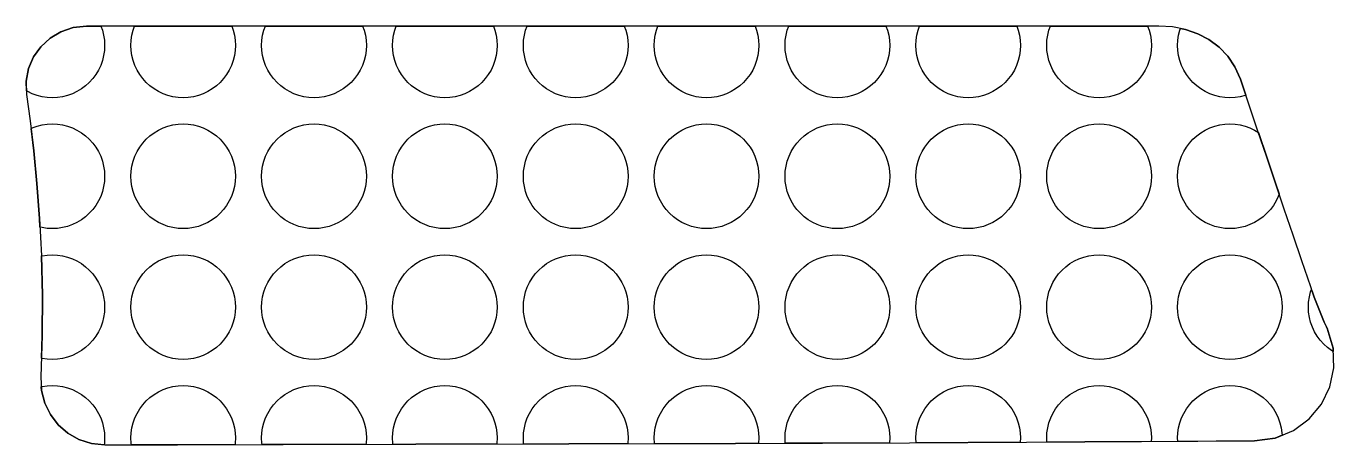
# Model space of a CAD drawing. Header units: millimetres. Extents: x 63 to 185, y -163 to -75.
# Drawn here: x 63.17 to 88.15, y -82.99 to -74.99 of the extents above; entities that cross this region are included whole.
import ezdxf

# ---------------------------------------------------------------- set-up
doc = ezdxf.new("R2010")
doc.units = ezdxf.units.MM
doc.layers.add('background', color=7, linetype='Continuous')
doc.layers.add('outline_1', color=3, linetype='Continuous')

msp = doc.modelspace()

# ---------------------------------------------------------------- linework, layer by layer
at = {"layer": 'background'}
for points in [[(63.166, -76.036), (63.212, -75.794), (63.307, -75.573), (63.446, -75.379), (63.622, -75.217), (63.831, -75.094), (64.066, -75.015), (64.322, -74.986), (64.595, -74.986), (64.623, -75.065), (64.647, -75.16), (64.661, -75.257), (64.666, -75.355), (64.661, -75.453), (64.647, -75.55), (64.623, -75.645), (64.59, -75.738), (64.548, -75.826), (64.497, -75.911), (64.439, -75.989), (64.373, -76.062), (64.3, -76.128), (64.222, -76.186), (64.137, -76.237), (64.049, -76.279), (63.956, -76.312), (63.861, -76.336), (63.764, -76.35), (63.666, -76.355), (63.568, -76.35), (63.471, -76.336), (63.376, -76.312), (63.283, -76.279), (63.195, -76.237), (63.172, -76.224)], [(66.883, -74.986), (67.095, -74.986), (67.123, -75.065), (67.147, -75.16), (67.161, -75.257), (67.166, -75.355), (67.161, -75.453), (67.147, -75.55), (67.123, -75.645), (67.09, -75.738), (67.048, -75.826), (66.997, -75.911), (66.939, -75.989), (66.873, -76.062), (66.8, -76.128), (66.722, -76.186), (66.637, -76.237), (66.549, -76.279), (66.456, -76.312), (66.361, -76.336), (66.264, -76.35), (66.166, -76.355), (66.068, -76.35), (65.971, -76.336), (65.876, -76.312), (65.783, -76.279), (65.695, -76.237), (65.61, -76.186), (65.532, -76.128), (65.459, -76.062), (65.393, -75.989), (65.335, -75.911), (65.284, -75.826), (65.242, -75.738), (65.209, -75.645), (65.185, -75.55), (65.171, -75.453), (65.166, -75.355), (65.171, -75.257), (65.185, -75.16), (65.209, -75.065), (65.237, -74.986)], [(69.444, -74.986), (69.595, -74.986), (69.623, -75.065), (69.647, -75.16), (69.661, -75.257), (69.666, -75.355), (69.661, -75.453), (69.647, -75.55), (69.623, -75.645), (69.59, -75.738), (69.548, -75.826), (69.497, -75.911), (69.439, -75.989), (69.373, -76.062), (69.3, -76.128), (69.222, -76.186), (69.137, -76.237), (69.049, -76.279), (68.956, -76.312), (68.861, -76.336), (68.764, -76.35), (68.666, -76.355), (68.568, -76.35), (68.471, -76.336), (68.376, -76.312), (68.283, -76.279), (68.195, -76.237), (68.11, -76.186), (68.032, -76.128), (67.959, -76.062), (67.893, -75.989), (67.835, -75.911), (67.784, -75.826), (67.742, -75.738), (67.709, -75.645), (67.685, -75.55), (67.671, -75.453), (67.666, -75.355), (67.671, -75.257), (67.685, -75.16), (67.709, -75.065), (67.737, -74.986)], [(72.005, -74.986), (72.095, -74.986), (72.123, -75.065), (72.147, -75.16), (72.161, -75.257), (72.166, -75.355), (72.161, -75.453), (72.147, -75.55), (72.123, -75.645), (72.09, -75.738), (72.048, -75.826), (71.997, -75.911), (71.939, -75.989), (71.873, -76.062), (71.8, -76.128), (71.722, -76.186), (71.637, -76.237), (71.549, -76.279), (71.456, -76.312), (71.361, -76.336), (71.264, -76.35), (71.166, -76.355), (71.068, -76.35), (70.971, -76.336), (70.876, -76.312), (70.783, -76.279), (70.695, -76.237), (70.61, -76.186), (70.532, -76.128), (70.459, -76.062), (70.393, -75.989), (70.335, -75.911), (70.284, -75.826), (70.242, -75.738), (70.209, -75.645), (70.185, -75.55), (70.171, -75.453), (70.166, -75.355), (70.171, -75.257), (70.185, -75.16), (70.209, -75.065), (70.237, -74.986)], [(74.566, -74.986), (74.595, -74.986), (74.623, -75.065), (74.647, -75.16), (74.661, -75.257), (74.666, -75.355), (74.661, -75.453), (74.647, -75.55), (74.623, -75.645), (74.59, -75.738), (74.548, -75.826), (74.497, -75.911), (74.439, -75.989), (74.373, -76.062), (74.3, -76.128), (74.222, -76.186), (74.137, -76.237), (74.049, -76.279), (73.956, -76.312), (73.861, -76.336), (73.764, -76.35), (73.666, -76.355), (73.568, -76.35), (73.471, -76.336), (73.376, -76.312), (73.283, -76.279), (73.195, -76.237), (73.11, -76.186), (73.032, -76.128), (72.959, -76.062), (72.893, -75.989), (72.835, -75.911), (72.784, -75.826), (72.742, -75.738), (72.709, -75.645), (72.685, -75.55), (72.671, -75.453), (72.666, -75.355), (72.671, -75.257), (72.685, -75.16), (72.709, -75.065), (72.737, -74.986)], [(77.095, -74.986), (77.123, -75.065), (77.147, -75.16), (77.161, -75.257), (77.166, -75.355), (77.161, -75.453), (77.147, -75.55), (77.123, -75.645), (77.09, -75.738), (77.048, -75.826), (76.997, -75.911), (76.939, -75.989), (76.873, -76.062), (76.8, -76.128), (76.722, -76.186), (76.637, -76.237), (76.549, -76.279), (76.456, -76.312), (76.361, -76.336), (76.264, -76.35), (76.166, -76.355), (76.068, -76.35), (75.971, -76.336), (75.876, -76.312), (75.783, -76.279), (75.695, -76.237), (75.61, -76.186), (75.532, -76.128), (75.459, -76.062), (75.393, -75.989), (75.335, -75.911), (75.284, -75.826), (75.242, -75.738), (75.209, -75.645), (75.185, -75.55), (75.171, -75.453), (75.166, -75.355), (75.171, -75.257), (75.185, -75.16), (75.209, -75.065), (75.237, -74.986)], [(79.595, -74.986), (79.623, -75.065), (79.647, -75.16), (79.661, -75.257), (79.666, -75.355), (79.661, -75.453), (79.647, -75.55), (79.623, -75.645), (79.59, -75.738), (79.548, -75.826), (79.497, -75.911), (79.439, -75.989), (79.373, -76.062), (79.3, -76.128), (79.222, -76.186), (79.137, -76.237), (79.049, -76.279), (78.956, -76.312), (78.861, -76.336), (78.764, -76.35), (78.666, -76.355), (78.568, -76.35), (78.471, -76.336), (78.376, -76.312), (78.283, -76.279), (78.195, -76.237), (78.11, -76.186), (78.032, -76.128), (77.959, -76.062), (77.893, -75.989), (77.835, -75.911), (77.784, -75.826), (77.742, -75.738), (77.709, -75.645), (77.685, -75.55), (77.671, -75.453), (77.666, -75.355), (77.671, -75.257), (77.685, -75.16), (77.709, -75.065), (77.737, -74.986)], [(82.095, -74.986), (82.123, -75.065), (82.147, -75.16), (82.161, -75.257), (82.166, -75.355), (82.161, -75.453), (82.147, -75.55), (82.123, -75.645), (82.09, -75.738), (82.048, -75.826), (81.997, -75.911), (81.939, -75.989), (81.873, -76.062), (81.8, -76.128), (81.722, -76.186), (81.637, -76.237), (81.549, -76.279), (81.456, -76.312), (81.361, -76.336), (81.264, -76.35), (81.166, -76.355), (81.068, -76.35), (80.971, -76.336), (80.876, -76.312), (80.783, -76.279), (80.695, -76.237), (80.61, -76.186), (80.532, -76.128), (80.459, -76.062), (80.393, -75.989), (80.335, -75.911), (80.284, -75.826), (80.242, -75.738), (80.209, -75.645), (80.185, -75.55), (80.171, -75.453), (80.166, -75.355), (80.171, -75.257), (80.185, -75.16), (80.209, -75.065), (80.237, -74.986)], [(84.595, -74.986), (84.623, -75.065), (84.647, -75.16), (84.661, -75.257), (84.666, -75.355), (84.661, -75.453), (84.647, -75.55), (84.623, -75.645), (84.59, -75.738), (84.548, -75.826), (84.497, -75.911), (84.439, -75.989), (84.373, -76.062), (84.3, -76.128), (84.222, -76.186), (84.137, -76.237), (84.049, -76.279), (83.956, -76.312), (83.861, -76.336), (83.764, -76.35), (83.666, -76.355), (83.568, -76.35), (83.471, -76.336), (83.376, -76.312), (83.283, -76.279), (83.195, -76.237), (83.11, -76.186), (83.032, -76.128), (82.959, -76.062), (82.893, -75.989), (82.835, -75.911), (82.784, -75.826), (82.742, -75.738), (82.709, -75.645), (82.685, -75.55), (82.671, -75.453), (82.666, -75.355), (82.671, -75.257), (82.685, -75.16), (82.709, -75.065), (82.737, -74.986)], [(85.317, -75.05), (85.551, -75.13), (85.767, -75.242), (85.959, -75.386), (86.126, -75.56), (86.263, -75.765), (86.366, -76), (86.47, -76.307), (86.456, -76.312), (86.361, -76.336), (86.264, -76.35), (86.166, -76.355), (86.068, -76.35), (85.971, -76.336), (85.876, -76.312), (85.783, -76.279), (85.695, -76.237), (85.61, -76.186), (85.532, -76.128), (85.459, -76.062), (85.393, -75.989), (85.335, -75.911), (85.284, -75.826), (85.242, -75.738), (85.209, -75.645), (85.185, -75.55), (85.171, -75.453), (85.166, -75.355), (85.171, -75.257), (85.185, -75.16), (85.209, -75.065), (85.221, -75.031)], [(63.421, -78.663), (63.37, -77.99), (63.31, -77.366), (63.26, -76.942), (63.283, -76.931), (63.376, -76.898), (63.471, -76.874), (63.568, -76.86), (63.666, -76.855), (63.764, -76.86), (63.861, -76.874), (63.956, -76.898), (64.049, -76.931), (64.137, -76.973), (64.222, -77.024), (64.3, -77.082), (64.373, -77.148), (64.439, -77.221), (64.497, -77.299), (64.548, -77.384), (64.59, -77.472), (64.623, -77.565), (64.647, -77.66), (64.661, -77.757), (64.666, -77.855), (64.661, -77.953), (64.647, -78.05), (64.623, -78.145), (64.59, -78.238), (64.548, -78.326), (64.497, -78.411), (64.439, -78.489), (64.373, -78.562), (64.3, -78.628), (64.222, -78.686), (64.137, -78.737), (64.049, -78.779), (63.956, -78.812), (63.861, -78.836), (63.764, -78.85), (63.666, -78.855), (63.568, -78.85), (63.471, -78.836), (63.43, -78.825)], [(67.166, -77.855), (67.161, -77.953), (67.147, -78.05), (67.123, -78.145), (67.09, -78.238), (67.048, -78.326), (66.997, -78.411), (66.939, -78.489), (66.873, -78.562), (66.8, -78.628), (66.722, -78.686), (66.637, -78.737), (66.549, -78.779), (66.456, -78.812), (66.361, -78.836), (66.264, -78.85), (66.166, -78.855), (66.068, -78.85), (65.971, -78.836), (65.876, -78.812), (65.783, -78.779), (65.695, -78.737), (65.61, -78.686), (65.532, -78.628), (65.459, -78.562), (65.393, -78.489), (65.335, -78.411), (65.284, -78.326), (65.242, -78.238), (65.209, -78.145), (65.185, -78.05), (65.171, -77.953), (65.166, -77.855), (65.171, -77.757), (65.185, -77.66), (65.209, -77.565), (65.242, -77.472), (65.284, -77.384), (65.335, -77.299), (65.393, -77.221), (65.459, -77.148), (65.532, -77.082), (65.61, -77.024), (65.695, -76.973), (65.783, -76.931), (65.876, -76.898), (65.971, -76.874), (66.068, -76.86), (66.166, -76.855), (66.264, -76.86), (66.361, -76.874), (66.456, -76.898), (66.549, -76.931), (66.637, -76.973), (66.722, -77.024), (66.8, -77.082), (66.873, -77.148), (66.939, -77.221), (66.997, -77.299), (67.048, -77.384), (67.09, -77.472), (67.123, -77.565), (67.147, -77.66), (67.161, -77.757)], [(69.666, -77.855), (69.661, -77.953), (69.647, -78.05), (69.623, -78.145), (69.59, -78.238), (69.548, -78.326), (69.497, -78.411), (69.439, -78.489), (69.373, -78.562), (69.3, -78.628), (69.222, -78.686), (69.137, -78.737), (69.049, -78.779), (68.956, -78.812), (68.861, -78.836), (68.764, -78.85), (68.666, -78.855), (68.568, -78.85), (68.471, -78.836), (68.376, -78.812), (68.283, -78.779), (68.195, -78.737), (68.11, -78.686), (68.032, -78.628), (67.959, -78.562), (67.893, -78.489), (67.835, -78.411), (67.784, -78.326), (67.742, -78.238), (67.709, -78.145), (67.685, -78.05), (67.671, -77.953), (67.666, -77.855), (67.671, -77.757), (67.685, -77.66), (67.709, -77.565), (67.742, -77.472), (67.784, -77.384), (67.835, -77.299), (67.893, -77.221), (67.959, -77.148), (68.032, -77.082), (68.11, -77.024), (68.195, -76.973), (68.283, -76.931), (68.376, -76.898), (68.471, -76.874), (68.568, -76.86), (68.666, -76.855), (68.764, -76.86), (68.861, -76.874), (68.956, -76.898), (69.049, -76.931), (69.137, -76.973), (69.222, -77.024), (69.3, -77.082), (69.373, -77.148), (69.439, -77.221), (69.497, -77.299), (69.548, -77.384), (69.59, -77.472), (69.623, -77.565), (69.647, -77.66), (69.661, -77.757)], [(72.166, -77.855), (72.161, -77.953), (72.147, -78.05), (72.123, -78.145), (72.09, -78.238), (72.048, -78.326), (71.997, -78.411), (71.939, -78.489), (71.873, -78.562), (71.8, -78.628), (71.722, -78.686), (71.637, -78.737), (71.549, -78.779), (71.456, -78.812), (71.361, -78.836), (71.264, -78.85), (71.166, -78.855), (71.068, -78.85), (70.971, -78.836), (70.876, -78.812), (70.783, -78.779), (70.695, -78.737), (70.61, -78.686), (70.532, -78.628), (70.459, -78.562), (70.393, -78.489), (70.335, -78.411), (70.284, -78.326), (70.242, -78.238), (70.209, -78.145), (70.185, -78.05), (70.171, -77.953), (70.166, -77.855), (70.171, -77.757), (70.185, -77.66), (70.209, -77.565), (70.242, -77.472), (70.284, -77.384), (70.335, -77.299), (70.393, -77.221), (70.459, -77.148), (70.532, -77.082), (70.61, -77.024), (70.695, -76.973), (70.783, -76.931), (70.876, -76.898), (70.971, -76.874), (71.068, -76.86), (71.166, -76.855), (71.264, -76.86), (71.361, -76.874), (71.456, -76.898), (71.549, -76.931), (71.637, -76.973), (71.722, -77.024), (71.8, -77.082), (71.873, -77.148), (71.939, -77.221), (71.997, -77.299), (72.048, -77.384), (72.09, -77.472), (72.123, -77.565), (72.147, -77.66), (72.161, -77.757)], [(74.666, -77.855), (74.661, -77.953), (74.647, -78.05), (74.623, -78.145), (74.59, -78.238), (74.548, -78.326), (74.497, -78.411), (74.439, -78.489), (74.373, -78.562), (74.3, -78.628), (74.222, -78.686), (74.137, -78.737), (74.049, -78.779), (73.956, -78.812), (73.861, -78.836), (73.764, -78.85), (73.666, -78.855), (73.568, -78.85), (73.471, -78.836), (73.376, -78.812), (73.283, -78.779), (73.195, -78.737), (73.11, -78.686), (73.032, -78.628), (72.959, -78.562), (72.893, -78.489), (72.835, -78.411), (72.784, -78.326), (72.742, -78.238), (72.709, -78.145), (72.685, -78.05), (72.671, -77.953), (72.666, -77.855), (72.671, -77.757), (72.685, -77.66), (72.709, -77.565), (72.742, -77.472), (72.784, -77.384), (72.835, -77.299), (72.893, -77.221), (72.959, -77.148), (73.032, -77.082), (73.11, -77.024), (73.195, -76.973), (73.283, -76.931), (73.376, -76.898), (73.471, -76.874), (73.568, -76.86), (73.666, -76.855), (73.764, -76.86), (73.861, -76.874), (73.956, -76.898), (74.049, -76.931), (74.137, -76.973), (74.222, -77.024), (74.3, -77.082), (74.373, -77.148), (74.439, -77.221), (74.497, -77.299), (74.548, -77.384), (74.59, -77.472), (74.623, -77.565), (74.647, -77.66), (74.661, -77.757)], [(77.166, -77.855), (77.161, -77.953), (77.147, -78.05), (77.123, -78.145), (77.09, -78.238), (77.048, -78.326), (76.997, -78.411), (76.939, -78.489), (76.873, -78.562), (76.8, -78.628), (76.722, -78.686), (76.637, -78.737), (76.549, -78.779), (76.456, -78.812), (76.361, -78.836), (76.264, -78.85), (76.166, -78.855), (76.068, -78.85), (75.971, -78.836), (75.876, -78.812), (75.783, -78.779), (75.695, -78.737), (75.61, -78.686), (75.532, -78.628), (75.459, -78.562), (75.393, -78.489), (75.335, -78.411), (75.284, -78.326), (75.242, -78.238), (75.209, -78.145), (75.185, -78.05), (75.171, -77.953), (75.166, -77.855), (75.171, -77.757), (75.185, -77.66), (75.209, -77.565), (75.242, -77.472), (75.284, -77.384), (75.335, -77.299), (75.393, -77.221), (75.459, -77.148), (75.532, -77.082), (75.61, -77.024), (75.695, -76.973), (75.783, -76.931), (75.876, -76.898), (75.971, -76.874), (76.068, -76.86), (76.166, -76.855), (76.264, -76.86), (76.361, -76.874), (76.456, -76.898), (76.549, -76.931), (76.637, -76.973), (76.722, -77.024), (76.8, -77.082), (76.873, -77.148), (76.939, -77.221), (76.997, -77.299), (77.048, -77.384), (77.09, -77.472), (77.123, -77.565), (77.147, -77.66), (77.161, -77.757)], [(79.666, -77.855), (79.661, -77.953), (79.647, -78.05), (79.623, -78.145), (79.59, -78.238), (79.548, -78.326), (79.497, -78.411), (79.439, -78.489), (79.373, -78.562), (79.3, -78.628), (79.222, -78.686), (79.137, -78.737), (79.049, -78.779), (78.956, -78.812), (78.861, -78.836), (78.764, -78.85), (78.666, -78.855), (78.568, -78.85), (78.471, -78.836), (78.376, -78.812), (78.283, -78.779), (78.195, -78.737), (78.11, -78.686), (78.032, -78.628), (77.959, -78.562), (77.893, -78.489), (77.835, -78.411), (77.784, -78.326), (77.742, -78.238), (77.709, -78.145), (77.685, -78.05), (77.671, -77.953), (77.666, -77.855), (77.671, -77.757), (77.685, -77.66), (77.709, -77.565), (77.742, -77.472), (77.784, -77.384), (77.835, -77.299), (77.893, -77.221), (77.959, -77.148), (78.032, -77.082), (78.11, -77.024), (78.195, -76.973), (78.283, -76.931), (78.376, -76.898), (78.471, -76.874), (78.568, -76.86), (78.666, -76.855), (78.764, -76.86), (78.861, -76.874), (78.956, -76.898), (79.049, -76.931), (79.137, -76.973), (79.222, -77.024), (79.3, -77.082), (79.373, -77.148), (79.439, -77.221), (79.497, -77.299), (79.548, -77.384), (79.59, -77.472), (79.623, -77.565), (79.647, -77.66), (79.661, -77.757)], [(82.166, -77.855), (82.161, -77.953), (82.147, -78.05), (82.123, -78.145), (82.09, -78.238), (82.048, -78.326), (81.997, -78.411), (81.939, -78.489), (81.873, -78.562), (81.8, -78.628), (81.722, -78.686), (81.637, -78.737), (81.549, -78.779), (81.456, -78.812), (81.361, -78.836), (81.264, -78.85), (81.166, -78.855), (81.068, -78.85), (80.971, -78.836), (80.876, -78.812), (80.783, -78.779), (80.695, -78.737), (80.61, -78.686), (80.532, -78.628), (80.459, -78.562), (80.393, -78.489), (80.335, -78.411), (80.284, -78.326), (80.242, -78.238), (80.209, -78.145), (80.185, -78.05), (80.171, -77.953), (80.166, -77.855), (80.171, -77.757), (80.185, -77.66), (80.209, -77.565), (80.242, -77.472), (80.284, -77.384), (80.335, -77.299), (80.393, -77.221), (80.459, -77.148), (80.532, -77.082), (80.61, -77.024), (80.695, -76.973), (80.783, -76.931), (80.876, -76.898), (80.971, -76.874), (81.068, -76.86), (81.166, -76.855), (81.264, -76.86), (81.361, -76.874), (81.456, -76.898), (81.549, -76.931), (81.637, -76.973), (81.722, -77.024), (81.8, -77.082), (81.873, -77.148), (81.939, -77.221), (81.997, -77.299), (82.048, -77.384), (82.09, -77.472), (82.123, -77.565), (82.147, -77.66), (82.161, -77.757)], [(84.666, -77.855), (84.661, -77.953), (84.647, -78.05), (84.623, -78.145), (84.59, -78.238), (84.548, -78.326), (84.497, -78.411), (84.439, -78.489), (84.373, -78.562), (84.3, -78.628), (84.222, -78.686), (84.137, -78.737), (84.049, -78.779), (83.956, -78.812), (83.861, -78.836), (83.764, -78.85), (83.666, -78.855), (83.568, -78.85), (83.471, -78.836), (83.376, -78.812), (83.283, -78.779), (83.195, -78.737), (83.11, -78.686), (83.032, -78.628), (82.959, -78.562), (82.893, -78.489), (82.835, -78.411), (82.784, -78.326), (82.742, -78.238), (82.709, -78.145), (82.685, -78.05), (82.671, -77.953), (82.666, -77.855), (82.671, -77.757), (82.685, -77.66), (82.709, -77.565), (82.742, -77.472), (82.784, -77.384), (82.835, -77.299), (82.893, -77.221), (82.959, -77.148), (83.032, -77.082), (83.11, -77.024), (83.195, -76.973), (83.283, -76.931), (83.376, -76.898), (83.471, -76.874), (83.568, -76.86), (83.666, -76.855), (83.764, -76.86), (83.861, -76.874), (83.956, -76.898), (84.049, -76.931), (84.137, -76.973), (84.222, -77.024), (84.3, -77.082), (84.373, -77.148), (84.439, -77.221), (84.497, -77.299), (84.548, -77.384), (84.59, -77.472), (84.623, -77.565), (84.647, -77.66), (84.661, -77.757)], [(86.87, -77.488), (87.038, -77.984), (87.107, -78.189), (87.09, -78.238), (87.048, -78.326), (86.997, -78.411), (86.939, -78.489), (86.873, -78.562), (86.8, -78.628), (86.722, -78.686), (86.637, -78.737), (86.549, -78.779), (86.456, -78.812), (86.361, -78.836), (86.264, -78.85), (86.166, -78.855), (86.068, -78.85), (85.971, -78.836), (85.876, -78.812), (85.783, -78.779), (85.695, -78.737), (85.61, -78.686), (85.532, -78.628), (85.459, -78.562), (85.393, -78.489), (85.335, -78.411), (85.284, -78.326), (85.242, -78.238), (85.209, -78.145), (85.185, -78.05), (85.171, -77.953), (85.166, -77.855), (85.171, -77.757), (85.185, -77.66), (85.209, -77.565), (85.242, -77.472), (85.284, -77.384), (85.335, -77.299), (85.393, -77.221), (85.459, -77.148), (85.532, -77.082), (85.61, -77.024), (85.695, -76.973), (85.783, -76.931), (85.876, -76.898), (85.971, -76.874), (86.068, -76.86), (86.166, -76.855), (86.264, -76.86), (86.361, -76.874), (86.456, -76.898), (86.549, -76.931), (86.637, -76.973), (86.71, -77.017)], [(63.475, -80.896), (63.477, -80.123), (63.458, -79.377), (63.471, -79.374), (63.568, -79.36), (63.666, -79.355), (63.764, -79.36), (63.861, -79.374), (63.956, -79.398), (64.049, -79.431), (64.137, -79.473), (64.222, -79.524), (64.3, -79.582), (64.373, -79.648), (64.439, -79.721), (64.497, -79.799), (64.548, -79.884), (64.59, -79.972), (64.623, -80.065), (64.647, -80.16), (64.661, -80.257), (64.666, -80.355), (64.661, -80.453), (64.647, -80.55), (64.623, -80.645), (64.59, -80.738), (64.548, -80.826), (64.497, -80.911), (64.439, -80.989), (64.373, -81.062), (64.3, -81.128), (64.222, -81.186), (64.137, -81.237), (64.049, -81.279), (63.956, -81.312), (63.861, -81.336), (63.764, -81.35), (63.666, -81.355), (63.568, -81.35), (63.471, -81.336), (63.459, -81.333)], [(67.166, -80.355), (67.161, -80.453), (67.147, -80.55), (67.123, -80.645), (67.09, -80.738), (67.048, -80.826), (66.997, -80.911), (66.939, -80.989), (66.873, -81.062), (66.8, -81.128), (66.722, -81.186), (66.637, -81.237), (66.549, -81.279), (66.456, -81.312), (66.361, -81.336), (66.264, -81.35), (66.166, -81.355), (66.068, -81.35), (65.971, -81.336), (65.876, -81.312), (65.783, -81.279), (65.695, -81.237), (65.61, -81.186), (65.532, -81.128), (65.459, -81.062), (65.393, -80.989), (65.335, -80.911), (65.284, -80.826), (65.242, -80.738), (65.209, -80.645), (65.185, -80.55), (65.171, -80.453), (65.166, -80.355), (65.171, -80.257), (65.185, -80.16), (65.209, -80.065), (65.242, -79.972), (65.284, -79.884), (65.335, -79.799), (65.393, -79.721), (65.459, -79.648), (65.532, -79.582), (65.61, -79.524), (65.695, -79.473), (65.783, -79.431), (65.876, -79.398), (65.971, -79.374), (66.068, -79.36), (66.166, -79.355), (66.264, -79.36), (66.361, -79.374), (66.456, -79.398), (66.549, -79.431), (66.637, -79.473), (66.722, -79.524), (66.8, -79.582), (66.873, -79.648), (66.939, -79.721), (66.997, -79.799), (67.048, -79.884), (67.09, -79.972), (67.123, -80.065), (67.147, -80.16), (67.161, -80.257)], [(69.666, -80.355), (69.661, -80.453), (69.647, -80.55), (69.623, -80.645), (69.59, -80.738), (69.548, -80.826), (69.497, -80.911), (69.439, -80.989), (69.373, -81.062), (69.3, -81.128), (69.222, -81.186), (69.137, -81.237), (69.049, -81.279), (68.956, -81.312), (68.861, -81.336), (68.764, -81.35), (68.666, -81.355), (68.568, -81.35), (68.471, -81.336), (68.376, -81.312), (68.283, -81.279), (68.195, -81.237), (68.11, -81.186), (68.032, -81.128), (67.959, -81.062), (67.893, -80.989), (67.835, -80.911), (67.784, -80.826), (67.742, -80.738), (67.709, -80.645), (67.685, -80.55), (67.671, -80.453), (67.666, -80.355), (67.671, -80.257), (67.685, -80.16), (67.709, -80.065), (67.742, -79.972), (67.784, -79.884), (67.835, -79.799), (67.893, -79.721), (67.959, -79.648), (68.032, -79.582), (68.11, -79.524), (68.195, -79.473), (68.283, -79.431), (68.376, -79.398), (68.471, -79.374), (68.568, -79.36), (68.666, -79.355), (68.764, -79.36), (68.861, -79.374), (68.956, -79.398), (69.049, -79.431), (69.137, -79.473), (69.222, -79.524), (69.3, -79.582), (69.373, -79.648), (69.439, -79.721), (69.497, -79.799), (69.548, -79.884), (69.59, -79.972), (69.623, -80.065), (69.647, -80.16), (69.661, -80.257)], [(72.166, -80.355), (72.161, -80.453), (72.147, -80.55), (72.123, -80.645), (72.09, -80.738), (72.048, -80.826), (71.997, -80.911), (71.939, -80.989), (71.873, -81.062), (71.8, -81.128), (71.722, -81.186), (71.637, -81.237), (71.549, -81.279), (71.456, -81.312), (71.361, -81.336), (71.264, -81.35), (71.166, -81.355), (71.068, -81.35), (70.971, -81.336), (70.876, -81.312), (70.783, -81.279), (70.695, -81.237), (70.61, -81.186), (70.532, -81.128), (70.459, -81.062), (70.393, -80.989), (70.335, -80.911), (70.284, -80.826), (70.242, -80.738), (70.209, -80.645), (70.185, -80.55), (70.171, -80.453), (70.166, -80.355), (70.171, -80.257), (70.185, -80.16), (70.209, -80.065), (70.242, -79.972), (70.284, -79.884), (70.335, -79.799), (70.393, -79.721), (70.459, -79.648), (70.532, -79.582), (70.61, -79.524), (70.695, -79.473), (70.783, -79.431), (70.876, -79.398), (70.971, -79.374), (71.068, -79.36), (71.166, -79.355), (71.264, -79.36), (71.361, -79.374), (71.456, -79.398), (71.549, -79.431), (71.637, -79.473), (71.722, -79.524), (71.8, -79.582), (71.873, -79.648), (71.939, -79.721), (71.997, -79.799), (72.048, -79.884), (72.09, -79.972), (72.123, -80.065), (72.147, -80.16), (72.161, -80.257)], [(74.666, -80.355), (74.661, -80.453), (74.647, -80.55), (74.623, -80.645), (74.59, -80.738), (74.548, -80.826), (74.497, -80.911), (74.439, -80.989), (74.373, -81.062), (74.3, -81.128), (74.222, -81.186), (74.137, -81.237), (74.049, -81.279), (73.956, -81.312), (73.861, -81.336), (73.764, -81.35), (73.666, -81.355), (73.568, -81.35), (73.471, -81.336), (73.376, -81.312), (73.283, -81.279), (73.195, -81.237), (73.11, -81.186), (73.032, -81.128), (72.959, -81.062), (72.893, -80.989), (72.835, -80.911), (72.784, -80.826), (72.742, -80.738), (72.709, -80.645), (72.685, -80.55), (72.671, -80.453), (72.666, -80.355), (72.671, -80.257), (72.685, -80.16), (72.709, -80.065), (72.742, -79.972), (72.784, -79.884), (72.835, -79.799), (72.893, -79.721), (72.959, -79.648), (73.032, -79.582), (73.11, -79.524), (73.195, -79.473), (73.283, -79.431), (73.376, -79.398), (73.471, -79.374), (73.568, -79.36), (73.666, -79.355), (73.764, -79.36), (73.861, -79.374), (73.956, -79.398), (74.049, -79.431), (74.137, -79.473), (74.222, -79.524), (74.3, -79.582), (74.373, -79.648), (74.439, -79.721), (74.497, -79.799), (74.548, -79.884), (74.59, -79.972), (74.623, -80.065), (74.647, -80.16), (74.661, -80.257)], [(77.166, -80.355), (77.161, -80.453), (77.147, -80.55), (77.123, -80.645), (77.09, -80.738), (77.048, -80.826), (76.997, -80.911), (76.939, -80.989), (76.873, -81.062), (76.8, -81.128), (76.722, -81.186), (76.637, -81.237), (76.549, -81.279), (76.456, -81.312), (76.361, -81.336), (76.264, -81.35), (76.166, -81.355), (76.068, -81.35), (75.971, -81.336), (75.876, -81.312), (75.783, -81.279), (75.695, -81.237), (75.61, -81.186), (75.532, -81.128), (75.459, -81.062), (75.393, -80.989), (75.335, -80.911), (75.284, -80.826), (75.242, -80.738), (75.209, -80.645), (75.185, -80.55), (75.171, -80.453), (75.166, -80.355), (75.171, -80.257), (75.185, -80.16), (75.209, -80.065), (75.242, -79.972), (75.284, -79.884), (75.335, -79.799), (75.393, -79.721), (75.459, -79.648), (75.532, -79.582), (75.61, -79.524), (75.695, -79.473), (75.783, -79.431), (75.876, -79.398), (75.971, -79.374), (76.068, -79.36), (76.166, -79.355), (76.264, -79.36), (76.361, -79.374), (76.456, -79.398), (76.549, -79.431), (76.637, -79.473), (76.722, -79.524), (76.8, -79.582), (76.873, -79.648), (76.939, -79.721), (76.997, -79.799), (77.048, -79.884), (77.09, -79.972), (77.123, -80.065), (77.147, -80.16), (77.161, -80.257)], [(79.666, -80.355), (79.661, -80.453), (79.647, -80.55), (79.623, -80.645), (79.59, -80.738), (79.548, -80.826), (79.497, -80.911), (79.439, -80.989), (79.373, -81.062), (79.3, -81.128), (79.222, -81.186), (79.137, -81.237), (79.049, -81.279), (78.956, -81.312), (78.861, -81.336), (78.764, -81.35), (78.666, -81.355), (78.568, -81.35), (78.471, -81.336), (78.376, -81.312), (78.283, -81.279), (78.195, -81.237), (78.11, -81.186), (78.032, -81.128), (77.959, -81.062), (77.893, -80.989), (77.835, -80.911), (77.784, -80.826), (77.742, -80.738), (77.709, -80.645), (77.685, -80.55), (77.671, -80.453), (77.666, -80.355), (77.671, -80.257), (77.685, -80.16), (77.709, -80.065), (77.742, -79.972), (77.784, -79.884), (77.835, -79.799), (77.893, -79.721), (77.959, -79.648), (78.032, -79.582), (78.11, -79.524), (78.195, -79.473), (78.283, -79.431), (78.376, -79.398), (78.471, -79.374), (78.568, -79.36), (78.666, -79.355), (78.764, -79.36), (78.861, -79.374), (78.956, -79.398), (79.049, -79.431), (79.137, -79.473), (79.222, -79.524), (79.3, -79.582), (79.373, -79.648), (79.439, -79.721), (79.497, -79.799), (79.548, -79.884), (79.59, -79.972), (79.623, -80.065), (79.647, -80.16), (79.661, -80.257)], [(82.166, -80.355), (82.161, -80.453), (82.147, -80.55), (82.123, -80.645), (82.09, -80.738), (82.048, -80.826), (81.997, -80.911), (81.939, -80.989), (81.873, -81.062), (81.8, -81.128), (81.722, -81.186), (81.637, -81.237), (81.549, -81.279), (81.456, -81.312), (81.361, -81.336), (81.264, -81.35), (81.166, -81.355), (81.068, -81.35), (80.971, -81.336), (80.876, -81.312), (80.783, -81.279), (80.695, -81.237), (80.61, -81.186), (80.532, -81.128), (80.459, -81.062), (80.393, -80.989), (80.335, -80.911), (80.284, -80.826), (80.242, -80.738), (80.209, -80.645), (80.185, -80.55), (80.171, -80.453), (80.166, -80.355), (80.171, -80.257), (80.185, -80.16), (80.209, -80.065), (80.242, -79.972), (80.284, -79.884), (80.335, -79.799), (80.393, -79.721), (80.459, -79.648), (80.532, -79.582), (80.61, -79.524), (80.695, -79.473), (80.783, -79.431), (80.876, -79.398), (80.971, -79.374), (81.068, -79.36), (81.166, -79.355), (81.264, -79.36), (81.361, -79.374), (81.456, -79.398), (81.549, -79.431), (81.637, -79.473), (81.722, -79.524), (81.8, -79.582), (81.873, -79.648), (81.939, -79.721), (81.997, -79.799), (82.048, -79.884), (82.09, -79.972), (82.123, -80.065), (82.147, -80.16), (82.161, -80.257)], [(84.666, -80.355), (84.661, -80.453), (84.647, -80.55), (84.623, -80.645), (84.59, -80.738), (84.548, -80.826), (84.497, -80.911), (84.439, -80.989), (84.373, -81.062), (84.3, -81.128), (84.222, -81.186), (84.137, -81.237), (84.049, -81.279), (83.956, -81.312), (83.861, -81.336), (83.764, -81.35), (83.666, -81.355), (83.568, -81.35), (83.471, -81.336), (83.376, -81.312), (83.283, -81.279), (83.195, -81.237), (83.11, -81.186), (83.032, -81.128), (82.959, -81.062), (82.893, -80.989), (82.835, -80.911), (82.784, -80.826), (82.742, -80.738), (82.709, -80.645), (82.685, -80.55), (82.671, -80.453), (82.666, -80.355), (82.671, -80.257), (82.685, -80.16), (82.709, -80.065), (82.742, -79.972), (82.784, -79.884), (82.835, -79.799), (82.893, -79.721), (82.959, -79.648), (83.032, -79.582), (83.11, -79.524), (83.195, -79.473), (83.283, -79.431), (83.376, -79.398), (83.471, -79.374), (83.568, -79.36), (83.666, -79.355), (83.764, -79.36), (83.861, -79.374), (83.956, -79.398), (84.049, -79.431), (84.137, -79.473), (84.222, -79.524), (84.3, -79.582), (84.373, -79.648), (84.439, -79.721), (84.497, -79.799), (84.548, -79.884), (84.59, -79.972), (84.623, -80.065), (84.647, -80.16), (84.661, -80.257)], [(87.166, -80.355), (87.161, -80.453), (87.147, -80.55), (87.123, -80.645), (87.09, -80.738), (87.048, -80.826), (86.997, -80.911), (86.939, -80.989), (86.873, -81.062), (86.8, -81.128), (86.722, -81.186), (86.637, -81.237), (86.549, -81.279), (86.456, -81.312), (86.361, -81.336), (86.264, -81.35), (86.166, -81.355), (86.068, -81.35), (85.971, -81.336), (85.876, -81.312), (85.783, -81.279), (85.695, -81.237), (85.61, -81.186), (85.532, -81.128), (85.459, -81.062), (85.393, -80.989), (85.335, -80.911), (85.284, -80.826), (85.242, -80.738), (85.209, -80.645), (85.185, -80.55), (85.171, -80.453), (85.166, -80.355), (85.171, -80.257), (85.185, -80.16), (85.209, -80.065), (85.242, -79.972), (85.284, -79.884), (85.335, -79.799), (85.393, -79.721), (85.459, -79.648), (85.532, -79.582), (85.61, -79.524), (85.695, -79.473), (85.783, -79.431), (85.876, -79.398), (85.971, -79.374), (86.068, -79.36), (86.166, -79.355), (86.264, -79.36), (86.361, -79.374), (86.456, -79.398), (86.549, -79.431), (86.637, -79.473), (86.722, -79.524), (86.8, -79.582), (86.873, -79.648), (86.939, -79.721), (86.997, -79.799), (87.048, -79.884), (87.09, -79.972), (87.123, -80.065), (87.147, -80.16), (87.161, -80.257)], [(87.779, -80.163), (87.815, -80.259), (87.852, -80.355), (87.89, -80.45), (87.93, -80.545), (87.97, -80.639), (88.012, -80.733), (88.013, -80.736), (88.014, -80.739), (88.016, -80.741), (88.017, -80.744), (88.018, -80.747), (88.019, -80.75), (88.021, -80.752), (88.022, -80.755), (88.138, -81.137), (88.141, -81.205), (88.11, -81.186), (88.032, -81.128), (87.959, -81.062), (87.893, -80.989), (87.835, -80.911), (87.784, -80.826), (87.742, -80.738), (87.709, -80.645), (87.685, -80.55), (87.671, -80.453), (87.666, -80.355), (87.671, -80.257), (87.685, -80.16), (87.709, -80.065), (87.727, -80.015), (87.745, -80.067)], [(64.413, -82.959), (64.175, -82.883), (63.962, -82.761), (63.779, -82.602), (63.63, -82.409), (63.522, -82.188), (63.458, -81.946), (63.455, -81.878), (63.471, -81.874), (63.568, -81.86), (63.666, -81.855), (63.764, -81.86), (63.861, -81.874), (63.956, -81.898), (64.049, -81.931), (64.137, -81.973), (64.222, -82.024), (64.3, -82.082), (64.373, -82.148), (64.439, -82.221), (64.497, -82.299), (64.548, -82.384), (64.59, -82.472), (64.623, -82.565), (64.647, -82.66), (64.661, -82.757), (64.666, -82.855), (64.661, -82.953), (64.656, -82.985)], [(66.058, -82.984), (65.176, -82.985), (65.171, -82.953), (65.166, -82.855), (65.171, -82.757), (65.185, -82.66), (65.209, -82.565), (65.242, -82.472), (65.284, -82.384), (65.335, -82.299), (65.393, -82.221), (65.459, -82.148), (65.532, -82.082), (65.61, -82.024), (65.695, -81.973), (65.783, -81.931), (65.876, -81.898), (65.971, -81.874), (66.068, -81.86), (66.166, -81.855), (66.264, -81.86), (66.361, -81.874), (66.456, -81.898), (66.549, -81.931), (66.637, -81.973), (66.722, -82.024), (66.8, -82.082), (66.873, -82.148), (66.939, -82.221), (66.997, -82.299), (67.048, -82.384), (67.09, -82.472), (67.123, -82.565), (67.147, -82.66), (67.161, -82.757), (67.166, -82.855), (67.161, -82.953), (67.157, -82.982)], [(68.08, -82.981), (67.675, -82.981), (67.671, -82.953), (67.666, -82.855), (67.671, -82.757), (67.685, -82.66), (67.709, -82.565), (67.742, -82.472), (67.784, -82.384), (67.835, -82.299), (67.893, -82.221), (67.959, -82.148), (68.032, -82.082), (68.11, -82.024), (68.195, -81.973), (68.283, -81.931), (68.376, -81.898), (68.471, -81.874), (68.568, -81.86), (68.666, -81.855), (68.764, -81.86), (68.861, -81.874), (68.956, -81.898), (69.049, -81.931), (69.137, -81.973), (69.222, -82.024), (69.3, -82.082), (69.373, -82.148), (69.439, -82.221), (69.497, -82.299), (69.548, -82.384), (69.59, -82.472), (69.623, -82.565), (69.647, -82.66), (69.661, -82.757), (69.666, -82.855), (69.661, -82.953), (69.657, -82.978)], [(70.613, -82.976), (70.174, -82.977), (70.171, -82.953), (70.166, -82.855), (70.171, -82.757), (70.185, -82.66), (70.209, -82.565), (70.242, -82.472), (70.284, -82.384), (70.335, -82.299), (70.393, -82.221), (70.459, -82.148), (70.532, -82.082), (70.61, -82.024), (70.695, -81.973), (70.783, -81.931), (70.876, -81.898), (70.971, -81.874), (71.068, -81.86), (71.166, -81.855), (71.264, -81.86), (71.361, -81.874), (71.456, -81.898), (71.549, -81.931), (71.637, -81.973), (71.722, -82.024), (71.8, -82.082), (71.873, -82.148), (71.939, -82.221), (71.997, -82.299), (72.048, -82.384), (72.09, -82.472), (72.123, -82.565), (72.147, -82.66), (72.161, -82.757), (72.166, -82.855), (72.161, -82.953), (72.158, -82.972)], [(73.533, -82.969), (72.673, -82.971), (72.671, -82.953), (72.666, -82.855), (72.671, -82.757), (72.685, -82.66), (72.709, -82.565), (72.742, -82.472), (72.784, -82.384), (72.835, -82.299), (72.893, -82.221), (72.959, -82.148), (73.032, -82.082), (73.11, -82.024), (73.195, -81.973), (73.283, -81.931), (73.376, -81.898), (73.471, -81.874), (73.568, -81.86), (73.666, -81.855), (73.764, -81.86), (73.861, -81.874), (73.956, -81.898), (74.049, -81.931), (74.137, -81.973), (74.222, -82.024), (74.3, -82.082), (74.373, -82.148), (74.439, -82.221), (74.497, -82.299), (74.548, -82.384), (74.59, -82.472), (74.623, -82.565), (74.647, -82.66), (74.661, -82.757), (74.666, -82.855), (74.661, -82.953), (74.659, -82.965)], [(76.719, -82.959), (75.172, -82.964), (75.171, -82.953), (75.166, -82.855), (75.171, -82.757), (75.185, -82.66), (75.209, -82.565), (75.242, -82.472), (75.284, -82.384), (75.335, -82.299), (75.393, -82.221), (75.459, -82.148), (75.532, -82.082), (75.61, -82.024), (75.695, -81.973), (75.783, -81.931), (75.876, -81.898), (75.971, -81.874), (76.068, -81.86), (76.166, -81.855), (76.264, -81.86), (76.361, -81.874), (76.456, -81.898), (76.549, -81.931), (76.637, -81.973), (76.722, -82.024), (76.8, -82.082), (76.873, -82.148), (76.939, -82.221), (76.997, -82.299), (77.048, -82.384), (77.09, -82.472), (77.123, -82.565), (77.147, -82.66), (77.161, -82.757), (77.166, -82.855), (77.161, -82.953), (77.161, -82.958)], [(77.671, -82.956), (77.671, -82.953), (77.666, -82.855), (77.671, -82.757), (77.685, -82.66), (77.709, -82.565), (77.742, -82.472), (77.784, -82.384), (77.835, -82.299), (77.893, -82.221), (77.959, -82.148), (78.032, -82.082), (78.11, -82.024), (78.195, -81.973), (78.283, -81.931), (78.376, -81.898), (78.471, -81.874), (78.568, -81.86), (78.666, -81.855), (78.764, -81.86), (78.861, -81.874), (78.956, -81.898), (79.049, -81.931), (79.137, -81.973), (79.222, -82.024), (79.3, -82.082), (79.373, -82.148), (79.439, -82.221), (79.497, -82.299), (79.548, -82.384), (79.59, -82.472), (79.623, -82.565), (79.647, -82.66), (79.661, -82.757), (79.666, -82.855), (79.661, -82.948)], [(80.17, -82.946), (80.166, -82.855), (80.171, -82.757), (80.185, -82.66), (80.209, -82.565), (80.242, -82.472), (80.284, -82.384), (80.335, -82.299), (80.393, -82.221), (80.459, -82.148), (80.532, -82.082), (80.61, -82.024), (80.695, -81.973), (80.783, -81.931), (80.876, -81.898), (80.971, -81.874), (81.068, -81.86), (81.166, -81.855), (81.264, -81.86), (81.361, -81.874), (81.456, -81.898), (81.549, -81.931), (81.637, -81.973), (81.722, -82.024), (81.8, -82.082), (81.873, -82.148), (81.939, -82.221), (81.997, -82.299), (82.048, -82.384), (82.09, -82.472), (82.123, -82.565), (82.147, -82.66), (82.161, -82.757), (82.166, -82.855), (82.162, -82.936)], [(83.394, -82.931), (82.67, -82.934), (82.666, -82.855), (82.671, -82.757), (82.685, -82.66), (82.709, -82.565), (82.742, -82.472), (82.784, -82.384), (82.835, -82.299), (82.893, -82.221), (82.959, -82.148), (83.032, -82.082), (83.11, -82.024), (83.195, -81.973), (83.283, -81.931), (83.376, -81.898), (83.471, -81.874), (83.568, -81.86), (83.666, -81.855), (83.764, -81.86), (83.861, -81.874), (83.956, -81.898), (84.049, -81.931), (84.137, -81.973), (84.222, -82.024), (84.3, -82.082), (84.373, -82.148), (84.439, -82.221), (84.497, -82.299), (84.548, -82.384), (84.59, -82.472), (84.623, -82.565), (84.647, -82.66), (84.661, -82.757), (84.666, -82.855), (84.663, -82.923)], [(87.033, -82.857), (86.638, -82.911), (85.169, -82.92), (85.166, -82.855), (85.171, -82.757), (85.185, -82.66), (85.209, -82.565), (85.242, -82.472), (85.284, -82.384), (85.335, -82.299), (85.393, -82.221), (85.459, -82.148), (85.532, -82.082), (85.61, -82.024), (85.695, -81.973), (85.783, -81.931), (85.876, -81.898), (85.971, -81.874), (86.068, -81.86), (86.166, -81.855), (86.264, -81.86), (86.361, -81.874), (86.456, -81.898), (86.549, -81.931), (86.637, -81.973), (86.722, -82.024), (86.8, -82.082), (86.873, -82.148), (86.939, -82.221), (86.997, -82.299), (87.048, -82.384), (87.09, -82.472), (87.123, -82.565), (87.147, -82.66), (87.161, -82.757), (87.163, -82.804)]]:
    msp.add_lwpolyline(points, close=True, dxfattribs=at)
at = {"layer": 'outline_1'}
msp.add_lwpolyline([(87.711, -79.969), (87.543, -79.473), (87.375, -78.977), (87.206, -78.48), (87.038, -77.984), (86.87, -77.488), (86.702, -76.992), (86.534, -76.496), (86.366, -76), (86.263, -75.765), (86.126, -75.56), (85.959, -75.386), (85.767, -75.242), (85.551, -75.13), (85.317, -75.05), (85.069, -75.002), (84.809, -74.986), (82.248, -74.986), (79.687, -74.986), (77.127, -74.986), (74.566, -74.986), (72.005, -74.986), (69.444, -74.986), (66.883, -74.986), (64.322, -74.986), (64.066, -75.015), (63.831, -75.094), (63.622, -75.217), (63.446, -75.379), (63.307, -75.573), (63.212, -75.794), (63.166, -76.036), (63.175, -76.293), (63.243, -76.798), (63.31, -77.366), (63.37, -77.99), (63.421, -78.663), (63.458, -79.376), (63.477, -80.123), (63.475, -80.896), (63.446, -81.688), (63.458, -81.946), (63.522, -82.188), (63.63, -82.409), (63.779, -82.602), (63.962, -82.761), (64.175, -82.883), (64.413, -82.959), (64.669, -82.986), (66.058, -82.984), (68.08, -82.981), (70.613, -82.976), (73.533, -82.969), (76.719, -82.959), (80.046, -82.947), (83.394, -82.931), (86.638, -82.911), (87.033, -82.857), (87.384, -82.713), (87.681, -82.491), (87.915, -82.208), (88.075, -81.878), (88.153, -81.516), (88.138, -81.137), (88.022, -80.755), (88.021, -80.752), (88.019, -80.75), (88.018, -80.747), (88.017, -80.744), (88.016, -80.741), (88.014, -80.739), (88.013, -80.736), (88.012, -80.733), (87.97, -80.639), (87.93, -80.545), (87.89, -80.45), (87.852, -80.355), (87.815, -80.259), (87.779, -80.163), (87.745, -80.067), (87.711, -79.969)], close=True, dxfattribs=at)

doc.saveas('drawing.dxf')
